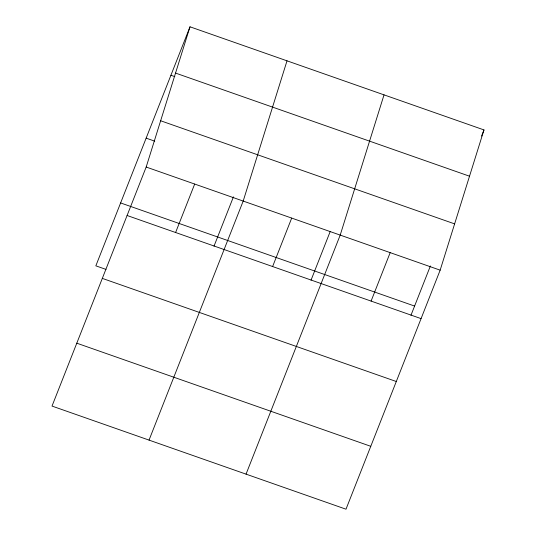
<?xml version="1.0" encoding="UTF-8"?>
<svg xmlns="http://www.w3.org/2000/svg" width="536" height="536" viewBox="0 0 536 536"><rect width="100%" height="100%" fill="white"/><g stroke="black" fill="none" stroke-linecap="round" stroke-linejoin="round"><path stroke-width="0.8" d="M146.181 167.038L190.005 26.8L483.981 129.926L440.157 270.164L345.995 509.2L52.019 406.074L146.181 167.038L440.157 270.164M287.015 60.829L243.19 201.067L149.035 440.11M384.031 94.859L340.206 235.103L246.044 474.139M190.005 26.8L95.844 265.836L106.014 269.407M175.6 232.51L194.682 184.056M214.005 246.178L233.435 196.859M272.61 266.539L291.698 218.085M311.021 280.207L330.143 231.666M371.093 301.085L390.181 252.63M410.971 315.269L430.395 265.957M481.556 136.077L483.981 129.926M175.54 73.077L469.516 176.203M170.917 75.254L174.83 76.628M160.639 120.761L454.615 223.881M146.14 138.147L154.75 141.162M120.62 202.943L414.596 306.069M127.092 215.492L421.068 318.619M102.316 278.385L396.298 381.511M76.795 343.187L370.771 446.307"/></g></svg>
